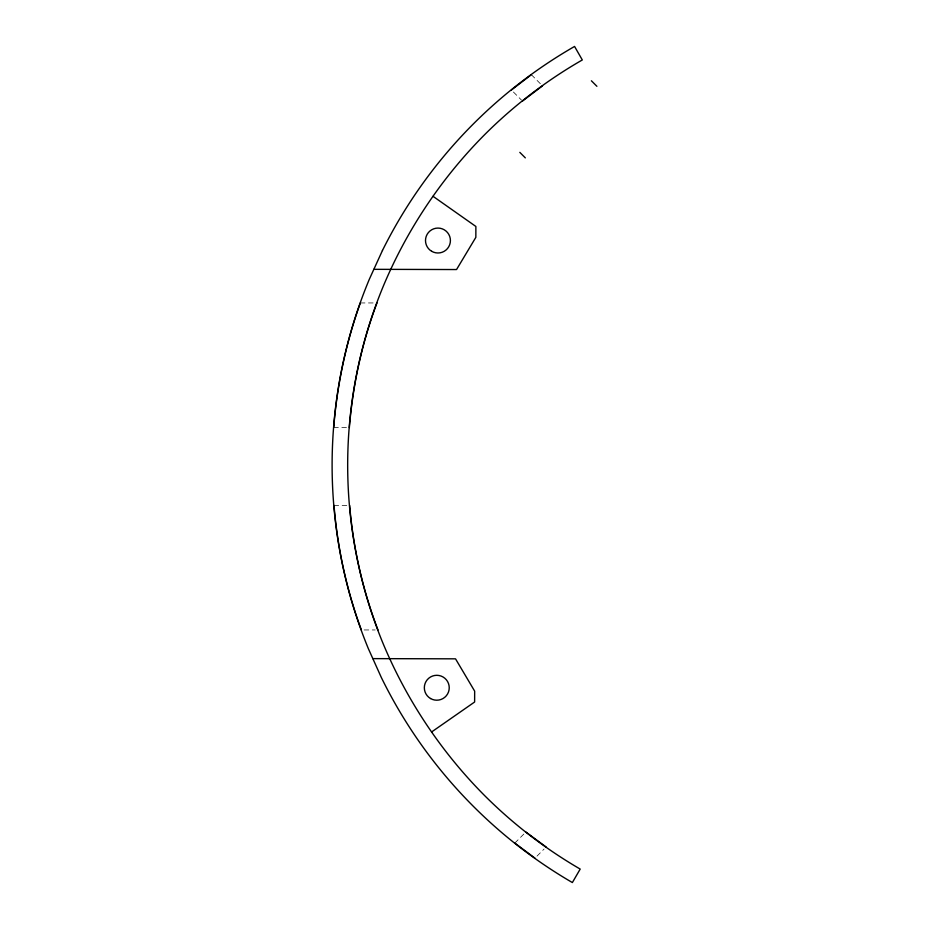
<?xml version="1.0" encoding="UTF-8"?>
<svg xmlns="http://www.w3.org/2000/svg" width="929" height="929" viewBox="0 0 929 929"><rect width="100%" height="100%" fill="white"/><g stroke="black" fill="none" stroke-linecap="round" stroke-linejoin="round"><path stroke-width="0.7" stroke-dasharray="4.64 3.48" d="M514.805 843.079L523.851 834.033M536.997 856.12L544.092 849.025M360.336 302.947L375.595 302.947M333.708 427.526L346.505 427.526M334.01 505.376L346.796 505.376M364.145 629.955L375.211 629.955M531.353 74.703L540.481 83.842M513.423 92.017L521.471 100.065"/><path stroke-width="1.39" d="M333.708 427.526C337.064 385.07 345.913 343.022 360.336 302.947M349.35 427.526C352.823 385.012 361.88 342.859 376.988 302.947M511.414 90.008L531.353 74.703M522.481 101.064L542.513 85.863M431.637 731.947L474.626 702.01L474.661 691.141L455.524 658.835L372.831 658.626M373.853 269.329L456.545 269.549L475.845 237.348L475.88 226.467L433.042 196.309M546.124 847.004L525.86 832.024M534.976 858.152L514.805 843.079M591.39 80.788L596.894 86.304M519.822 152.368L525.326 157.872M377.987 629.955C362.682 590.078 353.159 547.947 349.641 505.376M361.369 629.955C346.575 589.973 337.436 547.866 334.01 505.376M382.446 250.493L369.336 279.234A482.72 482.72 0 0 0 368.372 648.697L381.331 677.496A482.72 482.72 0 0 0 572.369 882.55L580.195 869.079A467.148 467.148 0 0 1 483.637 794.597C440.613 751.096 406.228 699.27 382.771 642.775A467.148 467.148 0 0 1 383.7 285.226C407.436 228.848 442.134 177.218 485.368 133.939A467.148 467.148 0 0 1 582.309 59.955L574.563 46.45A482.72 482.72 0 0 0 382.446 250.493M431.695 251.306A12.46 12.46 0 0 0 450.414 240.565A12.46 12.46 0 0 0 431.753 229.73A12.46 12.46 0 0 0 431.695 251.306M430.533 698.527A12.46 12.46 0 0 0 449.241 687.785A12.46 12.46 0 0 0 430.58 676.951A12.46 12.46 0 0 0 430.533 698.527"/></g></svg>
